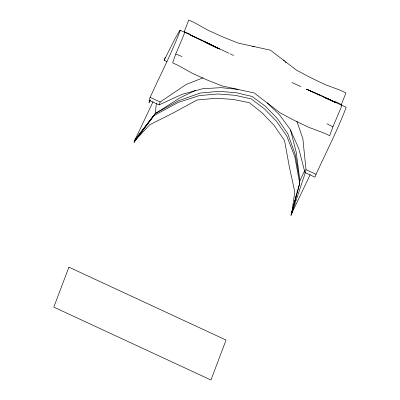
<?xml version="1.0" encoding="UTF-8"?>
<svg xmlns="http://www.w3.org/2000/svg" width="400" height="400" viewBox="0 0 400 400"><rect width="100%" height="100%" fill="white"/><g stroke="black" fill="none" stroke-linecap="round" stroke-linejoin="round"><path stroke-width="0.6" d="M299.695 183.32L290.99 215.31L299.695 183.32L294.785 156.625L286.845 136.17L276.32 121.045L264.375 108.83L251.315 98.93L235.2 95.3L217.97 93.985L199.325 95.58L178.085 102.505L153.825 115.67L133.97 142.49L134.445 141.025L155.245 113.58L156.39 103.2M305.43 172.315L291.6 213.91L294.8 191.95L289.44 167.31L284.54 140.605L274.075 125.34L262.235 112.92L249.33 102.695L233.065 99.39L215.73 98.28L197.015 100.015L172.745 113.19L149.825 124.715L134.445 141.025L153.08 101.685M291.6 213.91L296.29 195.175M297.045 192.155L297.5 190.345M299.47 182.49L299.925 180.675L304.7 170.62M175.77 53.97L172.645 62.845L178.22 65.43L192.275 73.285L206.94 79.895L221.905 85.88L254.2 92.985L280.255 112.94L294.46 120.485L308.975 127.405L324.09 133.08L329.66 135.665L332.92 126.855L340.89 107.98L341.815 105.255L341.335 104.605L345.925 92.885L340.285 90.265L325.17 84.59L310.655 77.67L296.45 70.125L270.395 50.17L238.1 43.06L223.135 37.08L208.47 30.47L194.415 22.615L188.775 20L184.185 31.725L184.665 32.375L183.74 35.1L175.77 53.97L181.975 56.55M166.93 61.575L164.145 60.285L174.875 39.01L179.965 30.16L180.275 30.34C171.63 53.265 160.28 75.09 150.12 97.365L149.035 100.23L159.06 104.88L182.05 94.345L202.655 88.72L221.045 87.65L238.085 89.365M164.145 60.285L165.23 57.415M150.43 100.47L149.015 102.51L149.92 100.12M159.06 104.88L160.145 102.015L186.145 84.455L203.17 77.805M325.695 97.93L346.205 107.29C337.555 130.22 326.21 152.045 316.045 174.315L314.96 177.185L304.935 172.53L306.015 169.665L302.845 138.575L296.835 121.245M292.14 212.475L310.23 174.565M149.015 102.51L150.115 100.29M150.29 100.07L149.56 101.08L150.34 100.105M134.445 141.025L153.825 115.67M134.99 139.59L155.245 113.58L179.525 98.09L195.695 90.25M155.245 113.58L178.645 100.695L200.235 93.04L218.915 91.375L236.145 92.695L252.18 96.485L265.32 106.225L277.265 118.435L287.76 133.63L295.345 154.815L299.925 180.675L296.22 152.21L290.525 129.995M252.455 46.37L254.28 46.55M184.185 31.725L190.39 34.3M306.53 89.26L321.66 95.725L336.175 102.64L323.95 97.16M319.51 95.085L306.565 89.19L335.67 102.55L331.775 100.75M323.985 97.145L330.66 100.235M229.11 53.34L205.035 42.06M230.235 53.86L233.605 55.42M179.965 30.16L204.965 41.605L219.305 48.875L205.025 42.055M291.95 82.48L300.925 86.65M150.12 97.365L160.145 102.015M306.015 169.665L316.045 174.315M202.255 40.66L190.445 35.015L219.25 48.985L205.05 42.005M203.38 41.2L204.505 41.735M335.365 101.54L341.335 104.605M326.95 123.785L332.92 126.855M283.455 60.08L284.32 60.925M285.185 61.77L286.055 62.615M267.255 102.9L279.395 114.71L290.175 129.31L298.745 148.465L304.935 172.53M68.91 267.17L53.795 307.115L210.95 380L226.06 340.05L68.91 267.17"/></g></svg>
